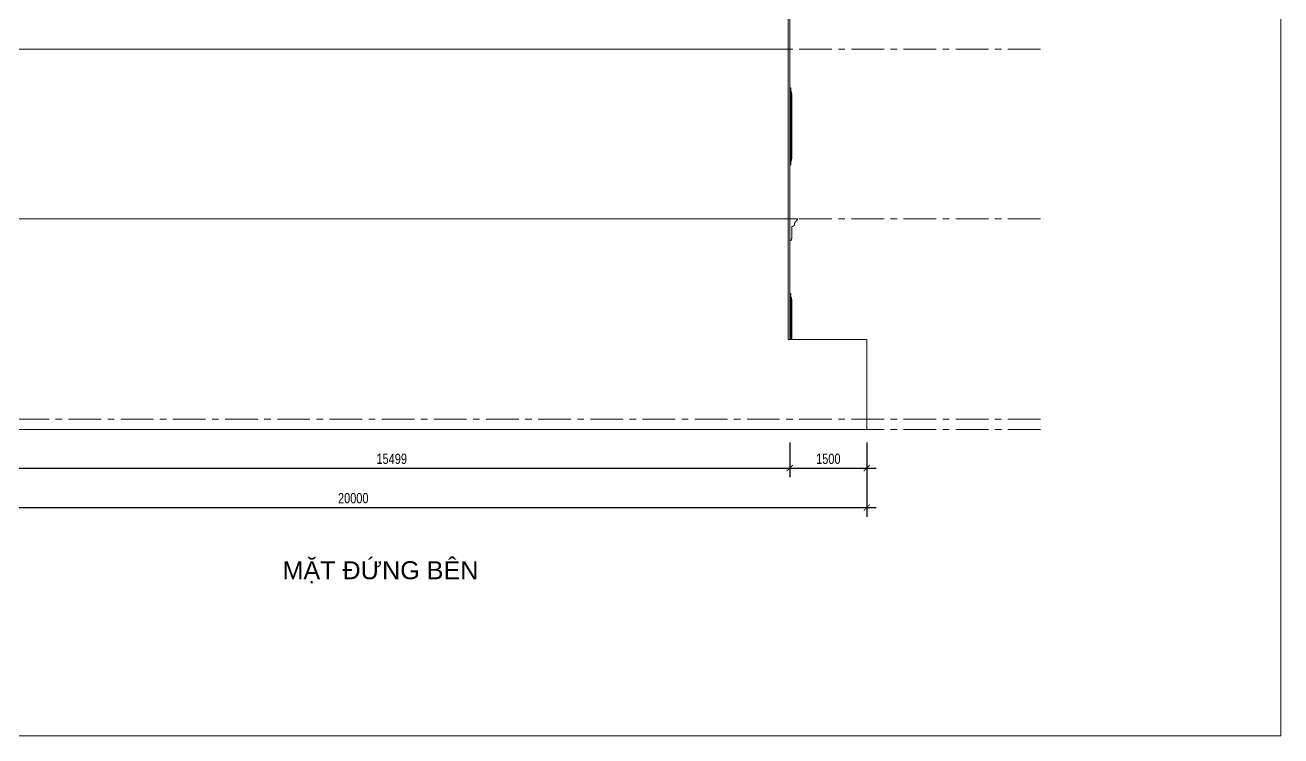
# Model space of a CAD drawing. Header units: millimetres. Extents: x -78046 to 260989, y -99288 to 158505.
# Drawn here: x 236542 to 260989, y 60591 to 74418 of the extents above; entities that cross this region are included whole.
import ezdxf
from ezdxf.enums import TextEntityAlignment as Align

# ---------------------------------------------------------------- set-up
doc = ezdxf.new("R2010")
doc.units = ezdxf.units.MM
doc.header["$LTSCALE"] = 100
doc.header["$PDMODE"] = 98
doc.linetypes.add('CENTER', pattern=[50.8, 31.75, -6.35, 6.35, -6.35])
doc.layers.get('Defpoints').update_dxf_attribs({"lineweight": 13})
for name, color, linetype, lineweight in [('-CENTER', 143, 'CENTER', 13), ('-DIM', 9, 'Continuous', 13), ('-LINE1', 7, 'Continuous', 18), ('-TEXT', 7, 'Continuous', 15)]:
    doc.layers.add(name, color=color, linetype=linetype, lineweight=lineweight)
doc.styles.add('AVANH', font='VHAVAN_2.TTF', dxfattribs={"width": 0.8})
doc.styles.get("Standard").update_dxf_attribs({"font": 'arial.ttf'})
doc.dimstyles.new('C_100A3', dxfattribs={"dimscale": 100, "dimtxt": 2.5, "dimasz": 1.2, "dimexe": 1.8, "dimexo": 0, "dimgap": 0.75, "dimtad": 1, "dimdec": 0, "dimzin": 0, "dimdsep": 46, "dimtxsty": 'AVANH', "dimblk": 'ARCHTICK', "dimcen": 0, "dimdle": 1.8, "dimclrd": 256, "dimclre": 256, "dimclrt": 7, "dimadec": 0, "dimazin": 0, "dimtfac": 0.0001, "dimtdec": 0, "dimtix": 1, "dimtmove": 2, "dimatfit": 3, "dimldrblk": 'ARCHTICK', "dimfxl": 1.8, "dimtolj": 1, "dimtzin": 0, "dimarcsym": 0})

# ---------------------------------------------------------------- blocks, each defined once
blk = doc.blocks.new('_ARCHTICK')
at = {"const_width": 0.15}
blk.add_lwpolyline([(-0.5, -0.5), (0.5, 0.5)], dxfattribs=at)
blk = doc.blocks.new('*D74')
at = {"layer": '-DIM', "lineweight": -2, "transparency": 16777216}
for p, q in [((235930, 66299), (235930, 65621)), ((251429, 66299), (251429, 65621)), ((235750, 65801), (251609, 65801))]:
    blk.add_line(p, q, dxfattribs=at)
at = {"layer": 'Defpoints', "color": 0, "transparency": 16777216}
for p in [(235930, 66299), (251429, 66299), (251429, 65801)]:
    blk.add_point(p, dxfattribs=at)
at = {"layer": '-DIM', "lineweight": -2, "transparency": 16777216, "xscale": 120, "yscale": 120, "zscale": 120, "rotation": 180}
blk.add_blockref('_ARCHTICK', (235930, 65801), dxfattribs=at)
at = {"layer": '-DIM', "lineweight": -2, "transparency": 16777216, "xscale": 120, "yscale": 120, "zscale": 120}
blk.add_blockref('_ARCHTICK', (251429, 65801), dxfattribs=at)
at = {"layer": '-DIM', "color": 7, "transparency": 16777216, "insert": (243679, 65980), "char_height": 200, "attachment_point": 5, "style": 'AVANH'}
blk.add_mtext('\\A1;15499', dxfattribs=at)
blk = doc.blocks.new('*D75')
at = {"layer": '-DIM', "lineweight": -2, "transparency": 16777216}
for p, q in [((251429, 66299), (251429, 65621)), ((252929, 66299), (252929, 65621)), ((251249, 65801), (253109, 65801))]:
    blk.add_line(p, q, dxfattribs=at)
at = {"layer": 'Defpoints', "color": 0, "transparency": 16777216}
for p in [(251429, 66299), (252929, 66299), (252929, 65801)]:
    blk.add_point(p, dxfattribs=at)
at = {"layer": '-DIM', "lineweight": -2, "transparency": 16777216, "xscale": 120, "yscale": 120, "zscale": 120, "rotation": 180}
blk.add_blockref('_ARCHTICK', (251429, 65801), dxfattribs=at)
at = {"layer": '-DIM', "lineweight": -2, "transparency": 16777216, "xscale": 120, "yscale": 120, "zscale": 120}
blk.add_blockref('_ARCHTICK', (252929, 65801), dxfattribs=at)
at = {"layer": '-DIM', "color": 7, "transparency": 16777216, "insert": (252179, 65980), "char_height": 200, "attachment_point": 5, "style": 'AVANH'}
blk.add_mtext('\\A1;1500', dxfattribs=at)
blk = doc.blocks.new('*D76')
at = {"layer": '-DIM', "lineweight": -2, "transparency": 16777216}
for p, q in [((232930, 66299), (232930, 64855)), ((252930, 66299), (252930, 64855)), ((232750, 65035), (253110, 65035))]:
    blk.add_line(p, q, dxfattribs=at)
at = {"layer": 'Defpoints', "color": 0, "transparency": 16777216}
for p in [(232930, 66299), (252930, 66299), (252930, 65035)]:
    blk.add_point(p, dxfattribs=at)
at = {"layer": '-DIM', "lineweight": -2, "transparency": 16777216, "xscale": 120, "yscale": 120, "zscale": 120, "rotation": 180}
blk.add_blockref('_ARCHTICK', (232930, 65035), dxfattribs=at)
at = {"layer": '-DIM', "lineweight": -2, "transparency": 16777216, "xscale": 120, "yscale": 120, "zscale": 120}
blk.add_blockref('_ARCHTICK', (252930, 65035), dxfattribs=at)
at = {"layer": '-DIM', "color": 7, "transparency": 16777216, "insert": (242930, 65214), "char_height": 200, "attachment_point": 5, "style": 'AVANH'}
blk.add_mtext('\\A1;20000', dxfattribs=at)

msp = doc.modelspace()

# ---------------------------------------------------------------- linework, layer by layer
at = {"layer": '-CENTER', "ltscale": 0.2}
for p, q in [((256311.3, 73949.9), (223492.9, 73949.9)), ((256311.3, 70649.9), (223492.9, 70649.9)), ((256311.3, 66749.9), (223492.9, 66749.9)), ((256311.3, 66549.9), (223492.9, 66549.9))]:
    msp.add_line(p, q, dxfattribs=at)
at = {"layer": '-LINE1', "color": 0, "lineweight": 20}
for p, q in [((251399.1, 68299.9), (251399.1, 80549.9)), ((251429.1, 73949.9), (251429.1, 74699.9)), ((251429.1, 73949.9), (233877.6, 73949.9)), ((251429.1, 73749.9), (251429.1, 73949.9)), ((251429.1, 73200.4), (251429.1, 73749.9)), ((251429.1, 71699.9), (251429.1, 73200.4)), ((251429.1, 73200.4), (251434.1, 73200.4)), ((251434.1, 73200.4), (251436.1, 73200.3)), ((251436.1, 73199.8), (251434.1, 73199.9)), ((251436.1, 73200.3), (251438, 73200.1)), ((251438, 73200.1), (251439.9, 73199.6)), ((251438, 73199.5), (251438, 73199.5)), ((251439.9, 73199), (251438, 73199.5)), ((251439.9, 73199.6), (251441.6, 73198.9)), ((251441.6, 73198.9), (251443.3, 73198.1)), ((251441.7, 73198.4), (251441.6, 73198.4)), ((251443.3, 73197.6), (251441.7, 73198.4)), ((251443.3, 73198.1), (251444.7, 73197.1)), ((251444.7, 73196.6), (251443.3, 73197.6)), ((251444.7, 73197.1), (251446, 73196)), ((251446, 73196), (251447.1, 73194.8)), ((251446.1, 73195.5), (251446, 73195.5)), ((251447.2, 73194.3), (251446.1, 73195.5)), ((251447.1, 73194.8), (251448, 73193.5)), ((251448.1, 73192.9), (251447.2, 73194.3)), ((251448, 73193.5), (251448.6, 73192.1)), ((251448.7, 73191.6), (251448.1, 73192.9)), ((251448.6, 73192.1), (251449, 73190.6)), ((251449, 73190.3), (251448.7, 73191.6)), ((251449, 73190.6), (251449, 73190.3)), ((251449.1, 73190.1), (251449, 73190.3)), ((251449.1, 73189.2), (251449.1, 73190.1)), ((251449.2, 73188.6), (251449.1, 73189.2)), ((251449.1, 73189.2), (251449.1, 73127)), ((251449.1, 73127), (251449.1, 73049.9)), ((251449.1, 73127), (251449.2, 73126.8)), ((251449.2, 73126.8), (251449.2, 73188.6)), ((251449.2, 73126.7), (251449.2, 73126.8)), ((251449.3, 73126.5), (251449.2, 73126.7)), ((251449.3, 73126.5), (251449.3, 73126.4)), ((251449.3, 73126.4), (251449.6, 73125.9)), ((251449.6, 73125.9), (251450.2, 73125.5)), ((251450.2, 73125.5), (251450.9, 73125.3)), ((251450.9, 73125.3), (251451.6, 73125.2)), ((251451.6, 73125.2), (251452.6, 73125.1)), ((251452.6, 73125.1), (251453.6, 73125)), ((251453.6, 73125), (251454.5, 73124.7)), ((251454.5, 73124.7), (251455.4, 73124.4)), ((251455.4, 73124.4), (251456.2, 73124)), ((251456.2, 73124), (251456.9, 73123.5)), ((251456.9, 73123.5), (251457.6, 73123)), ((251457.6, 73123), (251458.1, 73122.3)), ((251458.1, 73122.3), (251458.6, 73121.7)), ((251458.6, 73121.7), (251458.7, 73121.4)), ((251458.9, 73121), (251458.7, 73121.4)), ((251458.9, 73120.9), (251458.9, 73121)), ((251459, 73120.7), (251458.9, 73120.9)), ((251459.1, 73120.3), (251459, 73120.7)), ((251459.1, 73120.3), (251459.1, 73119.5)), ((251459.2, 73120), (251459.1, 73120.3)), ((251459.1, 73086.8), (251459.1, 73119.5)), ((251459.2, 73119.3), (251459.2, 73120)), ((251459.2, 73086.7), (251459.2, 73119.3)), ((251449.1, 73049.9), (251449.1, 71710.3)), ((251459.1, 73064.6), (251459.1, 73086.8)), ((251459.2, 73065.3), (251459.1, 73064.6)), ((251459.1, 73049.9), (251459.1, 73064.6)), ((251459.1, 71779.6), (251459.1, 73049.9)), ((251459.3, 73086), (251459.2, 73086.7)), ((251459.6, 73085.3), (251459.3, 73086)), ((251459.9, 73084.8), (251459.6, 73085.3)), ((251459.6, 73065.9), (251460, 73066.6)), ((251460, 73084.6), (251459.9, 73084.8)), ((251460.2, 73084.4), (251460, 73084.6)), ((251460, 73066.6), (251460.5, 73067.2)), ((251460.4, 73084.2), (251460.2, 73084.4)), ((251460.5, 73084), (251460.4, 73084.2)), ((251460.5, 73084), (251462.8, 73082.2)), ((251460.5, 73067.2), (251462.7, 73068.9)), ((251464, 73080.9), (251462.8, 73082.2)), ((251464, 73080.9), (251465, 73079.2)), ((251464.2, 73080.7), (251464, 73080.9)), ((251465.1, 73079.1), (251464.2, 73080.7)), ((251464.2, 73070.5), (251465.1, 73072.1)), ((251465, 73079.2), (251465.6, 73077.5)), ((251465.7, 73077.4), (251465.1, 73079.1)), ((251465.1, 73072.1), (251465.7, 73073.8)), ((251465.9, 73075.6), (251465.7, 73077.4)), ((251465.7, 73073.8), (251465.8, 73074.4)), ((251465.8, 73074.4), (251465.9, 73075.6)), ((251465.9, 71824.2), (251465.9, 73075.6)), ((251449.2, 72016.9), (251449.2, 71849.9)), ((251459.2, 71849.9), (251459.2, 72016.9)), ((251465.9, 72016.9), (251465.9, 71824.2)), ((251429.1, 71699.9), (251434.1, 71699.9)), ((251429.1, 70650), (251429.1, 71699.9)), ((251434.1, 71699.9), (251436.1, 71700)), ((251436.1, 71700), (251438, 71700.3)), ((251438, 71700.3), (251439.9, 71700.7)), ((251439.9, 71700.7), (251441.7, 71701.4)), ((251441.7, 71701.4), (251443.3, 71702.2)), ((251443.3, 71702.2), (251444.8, 71703.2)), ((251444.8, 71703.2), (251446.1, 71704.3)), ((251446.1, 71704.3), (251447.2, 71705.5)), ((251447.2, 71705.5), (251448.1, 71706.8)), ((251448.1, 71706.8), (251448.7, 71708.2)), ((251448.7, 71708.2), (251449.1, 71709.7)), ((251449.1, 71709.7), (251449.2, 71711.1)), ((251449.2, 71849.9), (251449.2, 71773)), ((251449.2, 71773), (251449.3, 71773.6)), ((251449.2, 71773), (251449.2, 71711.1)), ((251449.3, 71773.6), (251449.7, 71774.1)), ((251449.7, 71774.1), (251450.2, 71774.5)), ((251450.2, 71774.5), (251450.9, 71774.8)), ((251450.9, 71774.8), (251451.7, 71774.9)), ((251451.7, 71774.9), (251452.7, 71774.9)), ((251452.7, 71774.9), (251453.7, 71775.1)), ((251453.7, 71775.1), (251454.6, 71775.3)), ((251454.6, 71775.3), (251455.5, 71775.6)), ((251455.5, 71775.6), (251456.3, 71776.1)), ((251456.3, 71776.1), (251457, 71776.5)), ((251457, 71776.5), (251457.7, 71777.1)), ((251457.7, 71777.1), (251458.2, 71777.7)), ((251458.2, 71777.7), (251458.7, 71778.4)), ((251458.7, 71778.4), (251459, 71779.1)), ((251459, 71779.1), (251459.2, 71779.8)), ((251459.2, 71849.9), (251459.2, 71835.3)), ((251459.3, 71834.6), (251459.2, 71835.3)), ((251459.2, 71835.3), (251459.2, 71813.1)), ((251459.2, 71813.1), (251459.3, 71813.8)), ((251459.2, 71813.1), (251459.2, 71780.5)), ((251459.2, 71779.8), (251459.2, 71780.5)), ((251459.3, 71813.8), (251459.6, 71814.5)), ((251460, 71833.2), (251459.6, 71833.9)), ((251459.6, 71814.5), (251460, 71815.2)), ((251460.5, 71832.6), (251460, 71833.2)), ((251460, 71815.2), (251460.5, 71815.7)), ((251462.8, 71830.8), (251460.5, 71832.6)), ((251460.5, 71815.7), (251462.8, 71817.6)), ((251462.8, 71817.6), (251464.2, 71819)), ((251465.1, 71827.7), (251464.2, 71829.3)), ((251464.2, 71819), (251465.1, 71820.7)), ((251465.7, 71826), (251465.1, 71827.7)), ((251465.1, 71820.7), (251465.7, 71822.4)), ((251465.9, 71824.2), (251465.7, 71826)), ((251465.7, 71822.4), (251465.9, 71824.2)), ((251429.1, 70649.9), (233453.3, 70649.9)), ((251429.1, 70650), (251577.1, 70649.9)), ((251429.1, 70649.9), (251429.1, 70650)), ((251577.1, 70650), (251429.1, 70650)), ((251429.1, 70649.9), (251429.1, 70449.9)), ((251429.1, 70230), (251429.1, 70449.9)), ((251478.1, 70499.9), (251468.1, 70499.9)), ((251468.1, 70499.9), (251468.1, 70267.4)), ((251481.2, 70500.6), (251478.1, 70499.9)), ((251484.3, 70501.5), (251481.2, 70500.6)), ((251487.3, 70502.6), (251484.3, 70501.5)), ((251490.3, 70503.8), (251487.3, 70502.6)), ((251493.2, 70505.3), (251490.3, 70503.8)), ((251496, 70506.8), (251493.2, 70505.3)), ((251498.7, 70508.6), (251496, 70506.8)), ((251501.3, 70510.4), (251498.7, 70508.6)), ((251503.7, 70512.5), (251501.3, 70510.4)), ((251506.1, 70514.6), (251503.7, 70512.5)), ((251508.3, 70516.9), (251506.1, 70514.6)), ((251510.4, 70519.4), (251508.3, 70516.9)), ((251512.4, 70521.9), (251510.4, 70519.4)), ((251514.2, 70524.5), (251512.4, 70521.9)), ((251515.9, 70527.3), (251514.2, 70524.5)), ((251517.4, 70530.1), (251515.9, 70527.3)), ((251518.7, 70533), (251517.4, 70530.1)), ((251519.9, 70536), (251518.7, 70533)), ((251520.8, 70539.1), (251519.9, 70536)), ((251521.7, 70542.2), (251520.8, 70539.1)), ((251522.3, 70545.3), (251521.7, 70542.2)), ((251522.8, 70548.5), (251522.3, 70545.3)), ((251523, 70551.7), (251522.8, 70548.5)), ((251523.2, 70558.1), (251523, 70551.7)), ((251523.5, 70561.3), (251523.2, 70558.1)), ((251523.9, 70564.5), (251523.5, 70561.3)), ((251524.6, 70567.6), (251523.9, 70564.5)), ((251525.4, 70570.7), (251524.6, 70567.6)), ((251526.4, 70573.8), (251525.4, 70570.7)), ((251527.6, 70576.7), (251526.4, 70573.8)), ((251528.9, 70579.7), (251527.6, 70576.7)), ((251530.4, 70582.5), (251528.9, 70579.7)), ((251532, 70585.2), (251530.4, 70582.5)), ((251533.8, 70587.9), (251532, 70585.2)), ((251535.8, 70590.4), (251533.8, 70587.9)), ((251537.9, 70592.8), (251535.8, 70590.4)), ((251540.1, 70595.1), (251537.9, 70592.8)), ((251542.5, 70597.3), (251540.1, 70595.1)), ((251545, 70599.3), (251542.5, 70597.3)), ((251547.6, 70601.2), (251545, 70599.3)), ((251550.3, 70603), (251547.6, 70601.2)), ((251553.1, 70604.5), (251550.3, 70603)), ((251555.9, 70605.9), (251553.1, 70604.5)), ((251558.9, 70607.2), (251555.9, 70605.9)), ((251561.9, 70608.3), (251558.9, 70607.2)), ((251565, 70609.2), (251561.9, 70608.3)), ((251568.1, 70609.9), (251565, 70609.2)), ((251568.1, 70629.9), (251568.1, 70609.9)), ((251577.1, 70629.9), (251568.1, 70629.9)), ((251577.1, 70650), (251577.1, 70649.9)), ((251577.1, 70649.9), (251577.1, 70629.9)), ((251429.1, 69200), (251429.1, 70230)), ((251453.1, 70229.9), (251429.1, 70230)), ((251453.2, 70253.6), (251453.1, 70252.4)), ((251453.1, 70252.4), (251453.1, 70229.9)), ((251453.5, 70254.7), (251453.2, 70253.6)), ((251453.9, 70255.8), (251453.5, 70254.7)), ((251454.6, 70256.8), (251453.9, 70255.8)), ((251455.3, 70257.7), (251454.6, 70256.8)), ((251456.2, 70258.5), (251455.3, 70257.7)), ((251457.2, 70259.1), (251456.2, 70258.5)), ((251458.3, 70259.5), (251457.2, 70259.1)), ((251459.4, 70259.8), (251458.3, 70259.5)), ((251461.8, 70260), (251459.4, 70259.8)), ((251462.9, 70260.3), (251461.8, 70260)), ((251464, 70260.7), (251462.9, 70260.3)), ((251465, 70261.3), (251464, 70260.7)), ((251465.9, 70262.1), (251465, 70261.3)), ((251466.7, 70263), (251465.9, 70262.1)), ((251467.3, 70264), (251466.7, 70263)), ((251467.8, 70265.1), (251467.3, 70264)), ((251468, 70266.2), (251467.8, 70265.1)), ((251468.1, 70267.4), (251468, 70266.2)), ((251429.1, 68299.9), (251429.1, 69200)), ((251429.1, 69200), (251434.1, 69200)), ((251434.1, 69200), (251436.1, 69199.9)), ((251436.1, 69199.9), (251438, 69199.6)), ((251438, 69199.6), (251439.9, 69199.1)), ((251439.9, 69199.1), (251441.6, 69198.5)), ((251441.6, 69198.5), (251443.3, 69197.6)), ((251443.3, 69197.6), (251444.7, 69196.7)), ((251444.7, 69196.7), (251446, 69195.6)), ((251446, 69195.6), (251447.1, 69194.3)), ((251447.1, 69194.3), (251448, 69193)), ((251448, 69193), (251448.6, 69191.6)), ((251448.6, 69191.6), (251449, 69190.2)), ((251449, 69190.2), (251449.1, 69188.7)), ((251449.1, 69188.7), (251449.1, 69126.6)), ((251449.1, 69126.6), (251449.3, 69126)), ((251449.1, 69126.6), (251449.1, 69049.4)), ((251449.1, 69049.4), (251449.1, 68449.4)), ((251449.3, 69126), (251449.6, 69125.5)), ((251449.6, 69125.5), (251450.2, 69125.1)), ((251450.2, 69125.1), (251450.9, 69124.8)), ((251450.9, 69124.8), (251451.6, 69124.7)), ((251451.6, 69124.7), (251452.6, 69124.6)), ((251452.6, 69124.6), (251453.6, 69124.5)), ((251453.6, 69124.5), (251454.5, 69124.3)), ((251454.5, 69124.3), (251455.4, 69123.9)), ((251455.4, 69123.9), (251456.2, 69123.5)), ((251456.2, 69123.5), (251456.9, 69123)), ((251456.9, 69123), (251457.6, 69122.5)), ((251457.6, 69122.5), (251458.1, 69121.9)), ((251458.1, 69121.9), (251458.6, 69121.2)), ((251458.6, 69121.2), (251458.9, 69120.5)), ((251458.9, 69120.5), (251459.1, 69119.8)), ((251459.1, 69119.8), (251459.1, 69119.1)), ((251459.1, 69086.4), (251459.1, 69119.1)), ((251459.1, 69086.4), (251459.2, 69085.6)), ((251459.1, 69064.1), (251459.1, 69086.4)), ((251459.2, 69064.8), (251459.1, 69064.1)), ((251459.1, 69049.4), (251459.1, 69064.1)), ((251459.1, 68449.4), (251459.1, 69049.4)), ((251459.2, 69085.6), (251459.5, 69084.9)), ((251459.5, 69084.9), (251459.9, 69084.3)), ((251459.9, 69066.2), (251459.5, 69065.5)), ((251459.9, 69084.3), (251460.4, 69083.7)), ((251460.4, 69066.8), (251459.9, 69066.2)), ((251460.4, 69083.7), (251462.7, 69081.9)), ((251462.7, 69068.6), (251460.4, 69066.8)), ((251462.7, 69081.9), (251464, 69080.4)), ((251464, 69080.4), (251465, 69078.7)), ((251465, 69071.7), (251464, 69070.1)), ((251465, 69078.7), (251465.6, 69077)), ((251465.6, 69073.4), (251465, 69071.7)), ((251465.6, 69077), (251465.8, 69075.2)), ((251465.8, 69075.2), (251465.6, 69073.4)), ((251465.8, 68423.6), (251465.8, 69075.2)), ((252929.1, 68299.9), (251399.1, 68299.9)), ((251440.3, 68299.9), (251429.1, 68299.9)), ((251440.3, 68299.9), (251441.6, 68300.4)), ((251449.1, 68299.9), (251440.3, 68299.9)), ((251441.6, 68300.4), (251443.3, 68301.2)), ((251443.3, 68301.2), (251444.7, 68302.2)), ((251444.7, 68302.2), (251446, 68303.3)), ((251446, 68303.3), (251447.1, 68304.5)), ((251447.1, 68304.5), (251448, 68305.8)), ((251448, 68305.8), (251448.6, 68307.2)), ((251448.6, 68307.2), (251449, 68308.7)), ((251449, 68308.7), (251449.1, 68310.2)), ((251449.1, 68449.4), (251449.1, 68372.3)), ((251449.1, 68372.3), (251449.3, 68372.8)), ((251449.1, 68372.3), (251449.1, 68310.2)), ((251449.1, 68299.9), (251449.1, 68310.2)), ((251449.3, 68299.9), (251449.1, 68299.9)), ((251449.3, 68372.8), (251449.6, 68373.4)), ((251449.6, 68299.9), (251449.3, 68299.9)), ((251449.6, 68373.4), (251450.2, 68373.8)), ((251450.2, 68299.9), (251449.6, 68299.9)), ((251450.2, 68373.8), (251450.9, 68374.1)), ((251450.9, 68299.9), (251450.2, 68299.9)), ((251450.9, 68374.1), (251451.6, 68374.1)), ((251459.1, 68299.9), (251450.9, 68299.9)), ((251451.6, 68374.1), (251452.6, 68374.2)), ((251452.6, 68374.2), (251453.6, 68374.3)), ((251453.6, 68374.3), (251454.5, 68374.6)), ((251454.5, 68374.6), (251455.4, 68374.9)), ((251455.4, 68374.9), (251456.2, 68375.3)), ((251456.2, 68375.3), (251456.9, 68375.8)), ((251456.9, 68375.8), (251457.6, 68376.4)), ((251457.6, 68376.4), (251458.1, 68377)), ((251458.1, 68377), (251458.6, 68377.6)), ((251458.6, 68377.6), (251458.9, 68378.3)), ((251458.9, 68378.3), (251459.1, 68379.1)), ((251459.1, 68434.8), (251459.1, 68449.4)), ((251459.2, 68434), (251459.1, 68434.8)), ((251459.1, 68412.5), (251459.1, 68434.8)), ((251459.1, 68412.5), (251459.2, 68413.2)), ((251459.1, 68379.8), (251459.1, 68412.5)), ((251459.1, 68379.1), (251459.1, 68379.8)), ((251459.1, 68299.9), (251459.1, 68379.8)), ((251465.8, 68299.9), (251459.1, 68299.9)), ((251459.2, 68413.2), (251459.5, 68413.9)), ((251459.9, 68432.7), (251459.5, 68433.3)), ((251459.5, 68413.9), (251459.9, 68414.6)), ((251460.4, 68432.1), (251459.9, 68432.7)), ((251459.9, 68414.6), (251460.4, 68415.2)), ((251462.7, 68430.3), (251460.4, 68432.1)), ((251460.4, 68415.2), (251462.7, 68417)), ((251462.7, 68417), (251464, 68418.5)), ((251465, 68427.1), (251464, 68428.8)), ((251464, 68418.5), (251465, 68420.1)), ((251465.6, 68425.4), (251465, 68427.1)), ((251465, 68420.1), (251465.6, 68421.8)), ((251465.8, 68423.6), (251465.6, 68425.4)), ((251465.6, 68421.8), (251465.8, 68423.6)), ((251465.8, 68299.9), (251465.8, 68423.6)), ((252929.1, 66549.9), (252929.1, 68299.9)), ((232874.4, 66549.9), (252929.1, 66549.9))]:
    msp.add_line(p, q, dxfattribs=at)
at = {"layer": '-LINE1'}
msp.add_lwpolyline([(221089.3, 60591.1), (260989.3, 60591.1), (260989.3, 88806.1), (221089.3, 88806.1)], close=True, dxfattribs=at)

# ---------------------------------------------------------------- texts
at = {"layer": '-TEXT', "color": 4}
msp.add_text('MẶT ĐỨNG BÊN', height=350, dxfattribs=at).set_placement((243459.5, 63638.3), align=Align.CENTER)

# ---------------------------------------------------------------- dimensions: what is measured, and where the dimension line sits
at = {"layer": '-DIM'}
for base, p1, p2, picture, middle in [((252930.1, 65035.5), (232929.8, 66299.5), (252930.1, 66299.5), '*D76', (242929.9, 65213.9)), ((251429.1, 65801.3), (235929.8, 66299.5), (251429.1, 66299.5), '*D74', (243679.4, 65979.7)), ((252929.1, 65801.3), (251429.1, 66299.5), (252929.1, 66299.5), '*D75', (252179.1, 65979.7))]:
    dim = msp.add_linear_dim(base=base, p1=p1, p2=p2, dimstyle='C_100A3', override={"dimtxt": 2}, dxfattribs=at)
    dim.commit()
    dim.dimension.update_dxf_attribs({"geometry": picture, "text_midpoint": middle})

doc.saveas('drawing.dxf')
